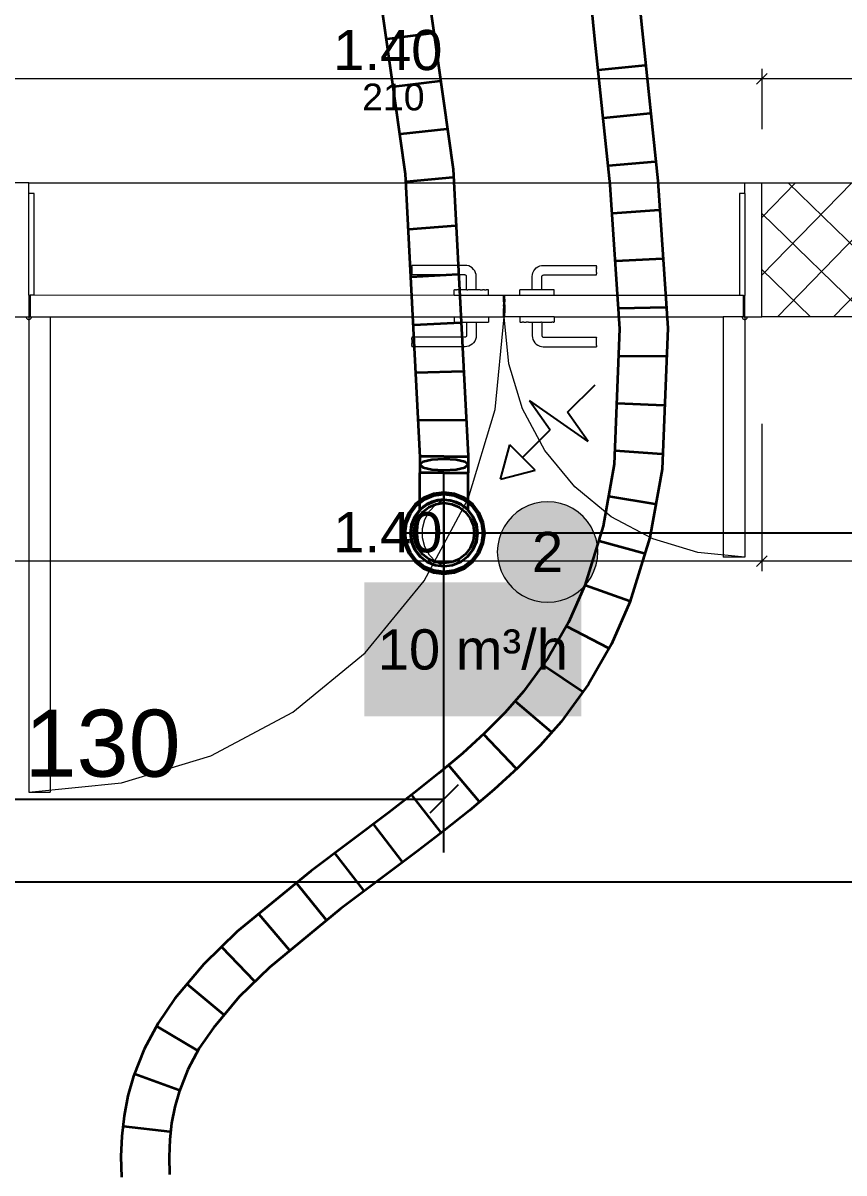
# Model space of a CAD drawing. Extents: x 0 to 1189, y 0 to 841.
# Drawn here: x 763.06 to 793.7, y 497.16 to 540.09 of the extents above; entities that cross this region are included whole.
import ezdxf
from ezdxf.lldxf.tags import DXFTag

# ---------------------------------------------------------------- set-up
doc = ezdxf.new("R2010")
doc.units = 0
doc.linetypes.add('_Hiddenline_', pattern=[3, 2, -1])
doc.layers.get('0').update_dxf_attribs({"lineweight": 35})
for name, color, linetype, lineweight in [('211.5 Stahlbeton Kontur', 7, 'Continuous', 25), ('211.5 Stahlbeton Schraffur', 7, 'Continuous', 25), ('273.0 Innentüren', 7, 'Continuous', 25), ('Bemassung', 7, 'Continuous', 25), ('Hilfskörper', 7, 'Continuous', 25)]:
    doc.layers.add(name, color=color, linetype=linetype, lineweight=lineweight)
for name, color, linetype, lineweight, true_color in [('L_Abluft', 7, 'Continuous', 35, 0xffcc00), ('L_Abluft_eingelegt', 7, 'fein_strichliert', 35, 0xffcc00), ('L_Auslass', 7, 'Continuous', 35, 0xababab), ('L_Mass', 5, 'Continuous', 25, 0x0000ff), ('L_Zuluft_eingelegt', 1, 'fein_strichliert', 35, 0xff0000)]:
    doc.layers.add(name, color=color, linetype=linetype, lineweight=lineweight, true_color=true_color)
doc.styles.get("Standard").update_dxf_attribs({"font": 'arial.ttf'})
tags = doc.linetypes.add('DASHED2', pattern=[9.525, 6.35, -3.175]).pattern_tags.tags
tags[6:7] = [DXFTag(74, 4), DXFTag(75, 0), DXFTag(340, '0'), DXFTag(46, 1.0), DXFTag(50, 0.0), DXFTag(44, 0.0), DXFTag(45, 0.0)]
tags[4:5] = [DXFTag(74, 4), DXFTag(75, 0), DXFTag(340, '0'), DXFTag(46, 1.0), DXFTag(50, 0.0), DXFTag(44, 0.0), DXFTag(45, 0.0)]
tags = doc.linetypes.add('fein_strichliert', pattern=[4, 1, -2, 1]).pattern_tags.tags
tags[8:9] = [DXFTag(74, 4), DXFTag(75, 0), DXFTag(340, '0'), DXFTag(46, 0.0), DXFTag(50, 0.0), DXFTag(44, 0.0), DXFTag(45, 0.0)]
tags[6:7] = [DXFTag(74, 4), DXFTag(75, 0), DXFTag(340, '0'), DXFTag(46, 0.0), DXFTag(50, 0.0), DXFTag(44, 0.0), DXFTag(45, 0.0)]
tags[4:5] = [DXFTag(74, 4), DXFTag(75, 0), DXFTag(340, '0'), DXFTag(46, 0.0), DXFTag(50, 0.0), DXFTag(44, 0.0), DXFTag(45, 0.0)]
tags = doc.linetypes.add('STRICHPUNKT2', pattern=[12.7, 6.35, -3.175, 0, -3.175]).pattern_tags.tags
tags[10:11] = [DXFTag(74, 4), DXFTag(75, 0), DXFTag(340, '0'), DXFTag(46, 0.0), DXFTag(50, 0.0), DXFTag(44, 0.0), DXFTag(45, 0.0)]
tags[8:9] = [DXFTag(74, 4), DXFTag(75, 0), DXFTag(340, '0'), DXFTag(46, 0.0), DXFTag(50, 0.0), DXFTag(44, 0.0), DXFTag(45, 0.0)]
tags[6:7] = [DXFTag(74, 4), DXFTag(75, 0), DXFTag(340, '0'), DXFTag(46, 0.0), DXFTag(50, 0.0), DXFTag(44, 0.0), DXFTag(45, 0.0)]
tags[4:5] = [DXFTag(74, 4), DXFTag(75, 0), DXFTag(340, '0'), DXFTag(46, 0.0), DXFTag(50, 0.0), DXFTag(44, 0.0), DXFTag(45, 0.0)]

# ---------------------------------------------------------------- blocks, each defined once
blk = doc.blocks.new('Referenz-A0SO6TOG06', base_point=(4.401, 96.704))
at = {"layer": '211.5 Stahlbeton Kontur', "color": 0, "lineweight": 18}
for p, q in [((790.638, 529.122), (790.639, 534.122)), ((790.639, 534.122), (800.639, 534.122)), ((805.639, 529.122), (790.638, 529.122))]:
    blk.add_line(p, q, dxfattribs=at)
at = {"layer": '211.5 Stahlbeton Schraffur', "color": 0, "lineweight": 13}
for p, q in [((790.638, 530.677), (793.99, 534.122)), ((790.639, 532.829), (791.897, 534.122)), ((791.218, 529.122), (796.082, 534.122)), ((796.756, 529.122), (791.617, 534.122)), ((793.311, 529.122), (798.175, 534.122)), ((794.605, 529.122), (790.639, 532.981)), ((792.454, 529.122), (790.638, 530.889))]:
    blk.add_line(p, q, dxfattribs=at)
at = {"layer": '273.0 Innentüren', "color": 0, "lineweight": 13}
for p, q in [((763.278, 534.122), (762.639, 534.122)), ((763.278, 533.722), (763.278, 534.122)), ((789.998, 534.121), (790.639, 534.121)), ((789.998, 533.721), (789.998, 534.121)), ((763.478, 533.722), (763.278, 533.722)), ((763.278, 529.922), (763.278, 533.722)), ((763.478, 529.922), (763.478, 533.722)), ((789.798, 533.721), (789.798, 529.921)), ((789.998, 533.721), (789.798, 533.721)), ((789.998, 533.721), (789.998, 529.921)), ((779.566, 531.041), (777.578, 531.041)), ((777.578, 530.999), (777.578, 531.041)), ((779.631, 531.036), (779.566, 531.041)), ((779.702, 531.017), (779.631, 531.036)), ((782.344, 531.017), (782.415, 531.035)), ((782.415, 531.035), (782.48, 531.041)), ((782.48, 531.041), (784.468, 531.041)), ((784.468, 530.999), (784.468, 531.041)), ((777.578, 530.999), (777.578, 530.977)), ((777.578, 530.977), (777.578, 530.951)), ((777.578, 530.951), (777.578, 530.923)), ((777.578, 530.923), (777.578, 530.893)), ((777.578, 530.893), (777.578, 530.861)), ((777.578, 530.861), (777.578, 530.83)), ((777.578, 530.83), (777.578, 530.8)), ((777.578, 530.8), (777.578, 530.771)), ((777.578, 530.771), (777.578, 530.723)), ((777.578, 530.723), (777.578, 530.705)), ((777.578, 530.705), (777.578, 530.692)), ((777.578, 530.681), (777.578, 530.692)), ((779.55, 530.681), (777.578, 530.681)), ((779.568, 530.68), (779.55, 530.681)), ((779.578, 530.677), (779.568, 530.68)), ((779.588, 530.673), (779.578, 530.677)), ((779.596, 530.667), (779.588, 530.673)), ((779.603, 530.659), (779.596, 530.667)), ((779.609, 530.651), (779.603, 530.659)), ((779.614, 530.642), (779.609, 530.651)), ((779.616, 530.632), (779.614, 530.642)), ((779.618, 530.613), (779.616, 530.632)), ((779.618, 530.121), (779.618, 530.613)), ((779.768, 530.986), (779.702, 531.017)), ((779.828, 530.944), (779.768, 530.986)), ((779.88, 530.892), (779.828, 530.944)), ((779.922, 530.832), (779.88, 530.892)), ((779.953, 530.765), (779.922, 530.832)), ((779.972, 530.694), (779.953, 530.765)), ((779.978, 530.629), (779.972, 530.694)), ((779.978, 530.121), (779.978, 530.629)), ((782.068, 530.629), (782.074, 530.694)), ((782.068, 530.121), (782.068, 530.629)), ((782.074, 530.694), (782.093, 530.765)), ((782.093, 530.765), (782.124, 530.832)), ((782.124, 530.832), (782.166, 530.892)), ((782.166, 530.892), (782.218, 530.943)), ((782.218, 530.943), (782.278, 530.986)), ((782.278, 530.986), (782.344, 531.017)), ((782.428, 530.613), (782.43, 530.631)), ((782.428, 530.121), (782.428, 530.613)), ((782.43, 530.631), (782.432, 530.641)), ((782.432, 530.641), (782.437, 530.651)), ((782.437, 530.651), (782.443, 530.659)), ((782.443, 530.659), (782.45, 530.667)), ((782.45, 530.667), (782.458, 530.673)), ((782.458, 530.673), (782.468, 530.677)), ((782.468, 530.677), (782.478, 530.68)), ((782.478, 530.68), (782.496, 530.681)), ((782.496, 530.681), (784.468, 530.681)), ((784.468, 530.999), (784.468, 530.977)), ((784.468, 530.951), (784.468, 530.977)), ((784.468, 530.951), (784.468, 530.923)), ((784.468, 530.892), (784.468, 530.923)), ((784.468, 530.861), (784.468, 530.892)), ((784.468, 530.83), (784.468, 530.861)), ((784.468, 530.8), (784.468, 530.83)), ((784.468, 530.771), (784.468, 530.8)), ((784.468, 530.771), (784.468, 530.723)), ((784.468, 530.705), (784.468, 530.723)), ((784.468, 530.692), (784.468, 530.705)), ((784.468, 530.681), (784.468, 530.692)), ((763.278, 529.922), (763.328, 529.922)), ((763.278, 529.922), (763.278, 529.222)), ((763.478, 529.922), (763.328, 529.922)), ((763.328, 529.922), (763.328, 529.322)), ((779.158, 529.921), (763.478, 529.922)), ((779.158, 529.921), (779.158, 530.121)), ((779.158, 530.121), (779.168, 530.121)), ((779.168, 529.921), (779.158, 529.921)), ((779.197, 530.121), (779.168, 530.121)), ((779.197, 529.921), (779.168, 529.921)), ((779.197, 530.121), (779.244, 530.121)), ((779.244, 529.921), (779.197, 529.921)), ((779.308, 530.121), (779.244, 530.121)), ((779.308, 529.921), (779.244, 529.921)), ((779.387, 530.121), (779.308, 530.121)), ((779.387, 529.921), (779.308, 529.921)), ((779.478, 530.121), (779.387, 530.121)), ((779.478, 529.921), (779.387, 529.921)), ((779.579, 530.121), (779.478, 530.121)), ((779.579, 529.921), (779.478, 529.921)), ((779.618, 530.121), (779.579, 530.121)), ((779.687, 529.921), (779.579, 529.921)), ((779.621, 530.121), (779.618, 530.121)), ((779.629, 530.121), (779.621, 530.121)), ((779.629, 530.121), (779.66, 530.121)), ((779.682, 530.121), (779.66, 530.121)), ((779.687, 530.121), (779.682, 530.121)), ((779.708, 530.121), (779.687, 530.121)), ((779.798, 529.921), (779.687, 529.921)), ((779.736, 530.121), (779.708, 530.121)), ((779.767, 530.121), (779.736, 530.121)), ((779.798, 530.121), (779.767, 530.121)), ((779.829, 530.121), (779.798, 530.121)), ((779.909, 529.921), (779.798, 529.921)), ((779.86, 530.121), (779.829, 530.121)), ((779.888, 530.121), (779.86, 530.121)), ((779.909, 530.121), (779.888, 530.121)), ((779.914, 530.121), (779.909, 530.121)), ((780.017, 529.921), (779.909, 529.921)), ((779.936, 530.121), (779.914, 530.121)), ((779.954, 530.121), (779.936, 530.121)), ((779.978, 530.121), (779.954, 530.121)), ((780.017, 530.121), (779.978, 530.121)), ((780.118, 530.121), (780.017, 530.121)), ((780.118, 529.921), (780.017, 529.921)), ((780.118, 530.121), (780.209, 530.121)), ((780.209, 529.921), (780.118, 529.921)), ((780.288, 530.121), (780.209, 530.121)), ((780.288, 529.921), (780.209, 529.921)), ((780.288, 530.121), (780.352, 530.121)), ((780.352, 529.921), (780.288, 529.921)), ((780.399, 530.121), (780.352, 530.121)), ((780.399, 529.921), (780.352, 529.921)), ((780.428, 530.121), (780.399, 530.121)), ((780.428, 529.921), (780.399, 529.921)), ((780.428, 530.121), (780.438, 530.121)), ((780.438, 529.921), (780.428, 529.921)), ((780.438, 529.921), (780.438, 530.121)), ((780.998, 529.921), (780.438, 529.921)), ((780.998, 529.775), (780.998, 529.921)), ((781.048, 529.921), (780.998, 529.921)), ((780.998, 529.775), (781.028, 529.775)), ((780.998, 529.688), (780.998, 529.775)), ((781.028, 529.775), (781.038, 529.775)), ((781.028, 529.775), (781.028, 529.688)), ((781.048, 529.775), (781.038, 529.775)), ((781.038, 529.775), (781.038, 529.688)), ((781.608, 529.921), (781.048, 529.921)), ((781.048, 529.775), (781.048, 529.921)), ((781.048, 529.775), (781.048, 529.688)), ((781.618, 530.121), (781.608, 530.121)), ((781.608, 529.921), (781.608, 530.121)), ((781.618, 529.921), (781.608, 529.921)), ((781.647, 530.121), (781.618, 530.121)), ((781.647, 529.921), (781.618, 529.921)), ((781.694, 530.121), (781.647, 530.121)), ((781.694, 529.921), (781.647, 529.921)), ((781.758, 530.121), (781.694, 530.121)), ((781.758, 529.921), (781.694, 529.921)), ((781.837, 530.121), (781.758, 530.121)), ((781.837, 529.921), (781.758, 529.921)), ((781.928, 530.121), (781.837, 530.121)), ((781.928, 529.921), (781.837, 529.921)), ((782.029, 530.121), (781.928, 530.121)), ((782.029, 529.921), (781.928, 529.921)), ((782.068, 530.121), (782.029, 530.121)), ((782.137, 529.921), (782.029, 529.921)), ((782.092, 530.121), (782.068, 530.121)), ((782.11, 530.121), (782.092, 530.121)), ((782.132, 530.121), (782.11, 530.121)), ((782.137, 530.121), (782.132, 530.121)), ((782.158, 530.121), (782.137, 530.121)), ((782.248, 529.921), (782.137, 529.921)), ((782.186, 530.121), (782.158, 530.121)), ((782.217, 530.121), (782.186, 530.121)), ((782.248, 530.121), (782.217, 530.121)), ((782.279, 530.121), (782.248, 530.121)), ((782.359, 529.921), (782.248, 529.921)), ((782.31, 530.121), (782.279, 530.121)), ((782.338, 530.121), (782.31, 530.121)), ((782.359, 530.121), (782.338, 530.121)), ((782.364, 530.121), (782.359, 530.121)), ((782.467, 529.921), (782.359, 529.921)), ((782.386, 530.121), (782.364, 530.121)), ((782.417, 530.121), (782.386, 530.121)), ((782.425, 530.121), (782.417, 530.121)), ((782.428, 530.121), (782.425, 530.121)), ((782.467, 530.121), (782.428, 530.121)), ((782.568, 530.121), (782.467, 530.121)), ((782.568, 529.921), (782.467, 529.921)), ((782.659, 530.121), (782.568, 530.121)), ((782.659, 529.921), (782.568, 529.921)), ((782.738, 530.121), (782.659, 530.121)), ((782.738, 529.921), (782.659, 529.921)), ((782.802, 530.121), (782.738, 530.121)), ((782.802, 529.921), (782.738, 529.921)), ((782.849, 530.121), (782.802, 530.121)), ((782.849, 529.921), (782.802, 529.921)), ((782.878, 530.121), (782.849, 530.121)), ((782.878, 529.921), (782.849, 529.921)), ((782.888, 530.121), (782.878, 530.121)), ((782.888, 529.921), (782.878, 529.921)), ((782.888, 529.921), (782.888, 530.121)), ((789.798, 529.921), (782.888, 529.921)), ((789.948, 529.921), (789.798, 529.921)), ((789.948, 529.921), (789.998, 529.921)), ((789.948, 529.208), (789.948, 529.921)), ((789.998, 529.221), (789.998, 529.921)), ((763.328, 529.322), (763.328, 529.208)), ((780.998, 529.68), (780.998, 529.688)), ((780.998, 529.688), (781.028, 529.688)), ((780.998, 529.68), (781.028, 529.68)), ((780.998, 529.68), (780.998, 529.571)), ((780.998, 529.521), (780.998, 529.571)), ((780.998, 529.521), (780.998, 529.426)), ((781.028, 529.426), (780.998, 529.426)), ((780.998, 529.418), (780.998, 529.426)), ((780.998, 529.418), (781.028, 529.418)), ((780.998, 529.267), (780.998, 529.418)), ((781.028, 529.688), (781.038, 529.688)), ((781.028, 529.68), (781.028, 529.688)), ((781.028, 529.68), (781.038, 529.68)), ((781.028, 529.571), (781.028, 529.68)), ((781.028, 529.571), (781.028, 529.521)), ((781.028, 529.521), (781.028, 529.426)), ((781.038, 529.426), (781.028, 529.426)), ((781.028, 529.418), (781.028, 529.426)), ((781.028, 529.418), (781.038, 529.418)), ((781.028, 529.418), (781.028, 529.267)), ((781.038, 529.68), (781.038, 529.688)), ((781.048, 529.688), (781.038, 529.688)), ((781.038, 529.68), (781.048, 529.68)), ((781.038, 529.571), (781.038, 529.68)), ((781.038, 529.571), (781.038, 529.521)), ((781.038, 529.521), (781.038, 529.426)), ((781.048, 529.426), (781.038, 529.426)), ((781.038, 529.418), (781.038, 529.426)), ((781.038, 529.418), (781.038, 529.267)), ((781.048, 529.418), (781.038, 529.418)), ((781.048, 529.688), (781.048, 529.68)), ((781.048, 529.573), (781.048, 529.68)), ((781.048, 529.573), (781.048, 529.571)), ((781.048, 529.521), (781.048, 529.571)), ((781.048, 529.521), (781.048, 529.472)), ((781.048, 529.472), (781.048, 529.47)), ((781.048, 529.47), (781.048, 529.426)), ((781.048, 529.418), (781.048, 529.426)), ((781.048, 529.418), (781.048, 529.267)), ((762.638, 529.122), (763.178, 529.122)), ((763.178, 529.122), (763.181, 529.096)), ((763.178, 529.122), (763.278, 529.122)), ((763.181, 529.096), (763.191, 529.072)), ((763.191, 529.072), (763.207, 529.051)), ((763.207, 529.051), (763.228, 529.035)), ((763.228, 529.035), (763.252, 529.025)), ((763.252, 529.025), (763.278, 529.022)), ((763.278, 529.022), (763.277, 511.377)), ((763.278, 529.222), (763.278, 529.122)), ((763.304, 529.218), (763.278, 529.222)), ((763.278, 529.122), (763.278, 529.022)), ((763.278, 529.122), (763.328, 529.122)), ((763.278, 529.022), (763.304, 529.025)), ((763.328, 529.208), (763.304, 529.218)), ((763.304, 529.025), (763.328, 529.035)), ((763.328, 529.208), (763.328, 529.122)), ((763.328, 529.122), (763.378, 529.122)), ((763.328, 529.035), (763.349, 529.051)), ((763.349, 529.051), (763.365, 529.072)), ((763.365, 529.072), (763.375, 529.096)), ((763.375, 529.096), (763.378, 529.122)), ((763.378, 529.122), (764.078, 529.122)), ((764.078, 529.122), (764.077, 511.377)), ((764.078, 529.122), (779.158, 529.121)), ((779.158, 529.121), (779.168, 529.121)), ((779.158, 529.121), (779.158, 528.921)), ((779.158, 528.921), (779.168, 528.921)), ((779.168, 529.121), (779.197, 529.121)), ((779.168, 528.921), (779.197, 528.921)), ((779.197, 529.121), (779.244, 529.121)), ((779.197, 528.921), (779.244, 528.921)), ((779.244, 529.121), (779.308, 529.121)), ((779.244, 528.921), (779.308, 528.921)), ((779.308, 529.121), (779.387, 529.121)), ((779.308, 528.921), (779.387, 528.921)), ((779.387, 529.121), (779.478, 529.121)), ((779.387, 528.921), (779.478, 528.921)), ((779.478, 529.121), (779.579, 529.121)), ((779.478, 528.921), (779.579, 528.921)), ((779.579, 529.121), (779.687, 529.121)), ((779.579, 528.921), (779.618, 528.921)), ((779.618, 528.921), (779.618, 528.429)), ((779.618, 528.921), (779.621, 528.921)), ((779.621, 528.921), (779.629, 528.921)), ((779.629, 528.921), (779.66, 528.921)), ((779.66, 528.921), (779.682, 528.921)), ((779.682, 528.921), (779.687, 528.921)), ((779.687, 529.121), (779.798, 529.121)), ((779.687, 528.921), (779.708, 528.921)), ((779.708, 528.921), (779.736, 528.921)), ((779.736, 528.921), (779.767, 528.921)), ((779.767, 528.921), (779.798, 528.921)), ((779.798, 529.121), (779.909, 529.121)), ((779.798, 528.921), (779.829, 528.921)), ((779.829, 528.921), (779.86, 528.921)), ((779.86, 528.921), (779.888, 528.921)), ((779.888, 528.921), (779.909, 528.921)), ((779.909, 529.121), (780.017, 529.121)), ((779.909, 528.921), (779.914, 528.921)), ((779.914, 528.921), (779.936, 528.921)), ((779.936, 528.921), (779.954, 528.921)), ((779.954, 528.921), (779.978, 528.921)), ((779.978, 528.921), (779.978, 528.413)), ((779.978, 528.921), (780.017, 528.921)), ((780.017, 529.121), (780.118, 529.121)), ((780.017, 528.921), (780.118, 528.921)), ((780.118, 529.121), (780.209, 529.121)), ((780.118, 528.921), (780.209, 528.921)), ((780.209, 529.121), (780.288, 529.121)), ((780.209, 528.921), (780.288, 528.921)), ((780.288, 529.121), (780.352, 529.121)), ((780.288, 528.921), (780.352, 528.921)), ((780.352, 529.121), (780.399, 529.121)), ((780.352, 528.921), (780.399, 528.921)), ((780.399, 529.121), (780.428, 529.121)), ((780.399, 528.921), (780.428, 528.921)), ((780.428, 529.121), (780.438, 529.121)), ((780.428, 528.921), (780.438, 528.921)), ((780.438, 529.121), (780.998, 529.121)), ((780.438, 529.121), (780.438, 528.921)), ((780.682, 525.659), (781.023, 529.121)), ((780.998, 529.267), (781.028, 529.267)), ((780.998, 529.121), (780.998, 529.267)), ((780.998, 529.121), (781.048, 529.121)), ((781.195, 527.37), (781.023, 529.121)), ((781.028, 529.267), (781.038, 529.267)), ((781.048, 529.267), (781.038, 529.267)), ((781.048, 529.121), (781.048, 529.267)), ((781.608, 529.121), (781.048, 529.121)), ((781.608, 529.121), (781.618, 529.121)), ((781.608, 529.121), (781.608, 528.921)), ((781.618, 528.921), (781.608, 528.921)), ((781.647, 529.121), (781.618, 529.121)), ((781.618, 528.921), (781.647, 528.921)), ((781.694, 529.121), (781.647, 529.121)), ((781.647, 528.921), (781.694, 528.921)), ((781.758, 529.121), (781.694, 529.121)), ((781.758, 528.921), (781.694, 528.921)), ((781.837, 529.121), (781.758, 529.121)), ((781.758, 528.921), (781.837, 528.921)), ((781.928, 529.121), (781.837, 529.121)), ((781.928, 528.921), (781.837, 528.921)), ((782.029, 529.121), (781.928, 529.121)), ((781.928, 528.921), (782.029, 528.921)), ((782.137, 529.121), (782.029, 529.121)), ((782.029, 528.921), (782.068, 528.921)), ((782.068, 528.921), (782.068, 528.413)), ((782.068, 528.921), (782.092, 528.921)), ((782.092, 528.921), (782.11, 528.921)), ((782.11, 528.921), (782.132, 528.921)), ((782.132, 528.921), (782.137, 528.921)), ((782.248, 529.121), (782.137, 529.121)), ((782.137, 528.921), (782.158, 528.921)), ((782.158, 528.921), (782.186, 528.921)), ((782.186, 528.921), (782.217, 528.921)), ((782.217, 528.921), (782.248, 528.921)), ((782.359, 529.121), (782.248, 529.121)), ((782.248, 528.921), (782.279, 528.921)), ((782.279, 528.921), (782.31, 528.921)), ((782.31, 528.921), (782.338, 528.921)), ((782.338, 528.921), (782.359, 528.921)), ((782.467, 529.121), (782.359, 529.121)), ((782.359, 528.921), (782.364, 528.921)), ((782.364, 528.921), (782.386, 528.921)), ((782.417, 528.921), (782.386, 528.921)), ((782.417, 528.921), (782.425, 528.921)), ((782.425, 528.921), (782.428, 528.921)), ((782.428, 528.921), (782.467, 528.921)), ((782.428, 528.921), (782.428, 528.429)), ((782.568, 529.121), (782.467, 529.121)), ((782.467, 528.921), (782.568, 528.921)), ((782.659, 529.121), (782.568, 529.121)), ((782.568, 528.921), (782.659, 528.921)), ((782.738, 529.121), (782.659, 529.121)), ((782.659, 528.921), (782.738, 528.921)), ((782.802, 529.121), (782.738, 529.121)), ((782.738, 528.921), (782.802, 528.921)), ((782.849, 529.121), (782.802, 529.121)), ((782.849, 528.921), (782.802, 528.921)), ((782.878, 529.121), (782.849, 529.121)), ((782.849, 528.921), (782.878, 528.921)), ((782.888, 529.121), (782.878, 529.121)), ((782.888, 528.921), (782.878, 528.921)), ((782.888, 529.121), (789.198, 529.121)), ((782.888, 529.121), (782.888, 528.921)), ((789.198, 529.121), (789.198, 520.146)), ((789.898, 529.121), (789.198, 529.121)), ((789.898, 529.121), (789.901, 529.095)), ((789.948, 529.121), (789.898, 529.121)), ((789.901, 529.095), (789.911, 529.071)), ((789.911, 529.071), (789.927, 529.05)), ((789.927, 529.05), (789.948, 529.034)), ((789.972, 529.218), (789.948, 529.208)), ((789.948, 529.121), (789.948, 529.208)), ((789.948, 529.121), (789.998, 529.121)), ((789.948, 529.034), (789.972, 529.024)), ((789.998, 529.221), (789.972, 529.218)), ((789.972, 529.024), (789.998, 529.021)), ((789.998, 529.121), (789.998, 529.221)), ((789.998, 529.121), (790.098, 529.121)), ((789.998, 529.121), (789.998, 529.021)), ((789.998, 529.021), (790.024, 529.024)), ((789.998, 529.021), (789.998, 520.146)), ((790.024, 529.024), (790.048, 529.034)), ((790.048, 529.034), (790.069, 529.05)), ((790.069, 529.05), (790.085, 529.071)), ((790.085, 529.071), (790.095, 529.095)), ((790.095, 529.095), (790.098, 529.121)), ((790.098, 529.121), (790.638, 529.121)), ((779.55, 528.361), (777.578, 528.361)), ((777.578, 528.361), (777.578, 528.35)), ((777.578, 528.35), (777.578, 528.337)), ((777.578, 528.337), (777.578, 528.319)), ((777.578, 528.271), (777.578, 528.319)), ((777.578, 528.271), (777.578, 528.243)), ((777.578, 528.243), (777.578, 528.213)), ((777.578, 528.213), (777.578, 528.181)), ((777.578, 528.181), (777.578, 528.15)), ((777.578, 528.15), (777.578, 528.12)), ((777.578, 528.091), (777.578, 528.12)), ((777.578, 528.091), (777.578, 528.066)), ((777.578, 528.043), (777.578, 528.066)), ((777.578, 528.043), (777.578, 528.001)), ((779.568, 528.363), (779.55, 528.361)), ((779.578, 528.366), (779.568, 528.363)), ((779.588, 528.37), (779.578, 528.366)), ((779.596, 528.376), (779.588, 528.37)), ((779.603, 528.383), (779.596, 528.376)), ((779.609, 528.392), (779.603, 528.383)), ((779.614, 528.401), (779.609, 528.392)), ((779.616, 528.411), (779.614, 528.401)), ((779.618, 528.429), (779.616, 528.411)), ((779.702, 528.026), (779.631, 528.007)), ((779.768, 528.057), (779.702, 528.026)), ((779.828, 528.099), (779.768, 528.057)), ((779.88, 528.151), (779.828, 528.099)), ((779.922, 528.211), (779.88, 528.151)), ((779.953, 528.277), (779.922, 528.211)), ((779.972, 528.348), (779.953, 528.277)), ((779.978, 528.413), (779.972, 528.348)), ((782.068, 528.413), (782.074, 528.348)), ((782.074, 528.348), (782.093, 528.277)), ((782.093, 528.277), (782.124, 528.211)), ((782.124, 528.211), (782.166, 528.151)), ((782.166, 528.151), (782.218, 528.099)), ((782.218, 528.099), (782.278, 528.057)), ((782.278, 528.057), (782.344, 528.026)), ((782.344, 528.026), (782.415, 528.007)), ((782.428, 528.429), (782.43, 528.411)), ((782.43, 528.411), (782.432, 528.401)), ((782.432, 528.401), (782.437, 528.392)), ((782.437, 528.392), (782.443, 528.383)), ((782.443, 528.383), (782.45, 528.376)), ((782.45, 528.376), (782.458, 528.37)), ((782.458, 528.37), (782.468, 528.365)), ((782.468, 528.365), (782.478, 528.363)), ((782.478, 528.363), (782.496, 528.361)), ((782.496, 528.361), (784.468, 528.361)), ((784.468, 528.361), (784.468, 528.35)), ((784.468, 528.337), (784.468, 528.35)), ((784.468, 528.319), (784.468, 528.337)), ((784.468, 528.271), (784.468, 528.319)), ((784.468, 528.243), (784.468, 528.271)), ((784.468, 528.212), (784.468, 528.243)), ((784.468, 528.181), (784.468, 528.212)), ((784.468, 528.15), (784.468, 528.181)), ((784.468, 528.12), (784.468, 528.15)), ((784.468, 528.091), (784.468, 528.12)), ((784.468, 528.065), (784.468, 528.091)), ((784.468, 528.043), (784.468, 528.065)), ((784.468, 528.043), (784.468, 528.001)), ((779.566, 528.001), (777.578, 528.001)), ((779.631, 528.007), (779.566, 528.001)), ((782.415, 528.007), (782.48, 528.001)), ((782.48, 528.001), (784.468, 528.001)), ((781.706, 525.687), (781.195, 527.37)), ((779.672, 522.331), (780.682, 525.659)), ((782.535, 524.135), (781.706, 525.687)), ((783.652, 522.775), (782.535, 524.135)), ((785.012, 521.659), (783.652, 522.775)), ((778.032, 519.263), (779.672, 522.331)), ((786.563, 520.829), (785.012, 521.659)), ((788.247, 520.318), (786.563, 520.829)), ((789.998, 520.146), (788.247, 520.318)), ((789.998, 520.146), (789.198, 520.146)), ((775.825, 516.574), (778.032, 519.263)), ((773.136, 514.367), (775.825, 516.574)), ((770.068, 512.727), (773.136, 514.367)), ((766.739, 511.718), (770.068, 512.727)), ((763.277, 511.377), (766.739, 511.718)), ((763.277, 511.377), (764.077, 511.377))]:
    blk.add_line(p, q, dxfattribs=at)
at = {"layer": 'Bemassung', "color": 0, "lineweight": 13}
for p, q in [((790.639, 538.376), (790.639, 536.122)), ((790.639, 538.376), (790.639, 536.122)), ((790.639, 538.001), (762.638, 538.001)), ((790.639, 538.001), (790.339, 538.001)), ((790.439, 537.801), (790.839, 538.201)), ((790.839, 538.201), (790.439, 537.801)), ((790.939, 538.001), (790.639, 538.001)), ((800.639, 538.001), (790.639, 538.001)), ((790.638, 525.122), (790.638, 519.626)), ((790.638, 525.122), (790.638, 519.626)), ((790.638, 520.001), (762.638, 520.001)), ((790.638, 520.001), (790.338, 520.001)), ((790.438, 519.801), (790.838, 520.201)), ((790.838, 520.201), (790.438, 519.801)), ((790.938, 520.001), (790.638, 520.001)), ((805.639, 520.001), (790.638, 520.001))]:
    blk.add_line(p, q, dxfattribs=at)
at = {"layer": 'Hilfskörper', "color": 0, "linetype": 'DASHED2', "lineweight": 13, "ltscale": 0.13}
blk.add_line((763.279, 534.123), (789.999, 534.122), dxfattribs=at)
at = {"layer": 'Bemassung', "color": 0, "linetype": 'Continuous', "lineweight": 13, "ltscale": 0.13, "char_height": 1.5, "attachment_point": 1}
for insert in [(774.636, 539.829), (774.636, 521.829)]:
    blk.add_mtext('{\\fArial;1.40}', dxfattribs=dict(at, insert=insert))
at = {"layer": 'Bemassung', "color": 0, "lineweight": 13, "insert": (775.716, 537.826), "char_height": 1.00012, "attachment_point": 1}
blk.add_mtext('{\\fArial;210}', dxfattribs=at)
blk = doc.blocks.new('Lüftungsrohr ComfoTube 90_ Rolle à 50 m-A0SO6TPU06', base_point=(733.488, 523.296))
at = {"color": 0, "linetype": 'ByBlock', "lineweight": -2, "ltscale": 0.35}
for p, q in [((777.626, 545.204), (779.117, 534.635)), ((775.853, 544.896), (777.325, 534.463)), ((778.375, 539.709), (776.644, 539.478)), ((778.628, 537.915), (776.894, 537.707)), ((778.88, 536.122), (777.144, 535.936)), ((777.325, 534.463), (777.873, 523.885)), ((779.117, 534.635), (779.671, 523.931)), ((779.106, 534.325), (777.368, 534.163)), ((779.2, 532.513), (777.46, 532.379)), ((779.294, 530.702), (777.552, 530.596)), ((779.388, 528.89), (777.644, 528.812)), ((779.482, 527.078), (777.737, 527.029)), ((779.575, 525.266), (777.829, 525.245)), ((777.993, 523.908), (777.872, 523.908)), ((777.873, 523.885), (777.873, 523.754)), ((777.873, 523.754), (777.873, 523.602)), ((778.322, 523.908), (777.993, 523.908)), ((778.322, 523.779), (777.993, 523.704)), ((778.772, 523.908), (778.322, 523.908)), ((778.772, 523.806), (778.322, 523.779)), ((778.772, 523.908), (779.222, 523.908)), ((779.222, 523.779), (778.772, 523.806)), ((779.222, 523.908), (779.552, 523.908)), ((779.552, 523.704), (779.222, 523.779)), ((779.552, 523.908), (779.672, 523.908)), ((779.671, 523.931), (779.671, 523.754)), ((779.671, 523.754), (779.671, 523.602)), ((777.993, 523.704), (777.872, 523.602)), ((777.872, 523.602), (777.993, 523.5)), ((777.993, 523.296), (777.872, 523.296)), ((777.873, 523.602), (777.873, 523.45)), ((777.873, 523.45), (777.873, 523.296)), ((777.993, 523.5), (778.322, 523.425)), ((778.322, 523.296), (777.993, 523.296)), ((778.322, 523.425), (778.772, 523.398)), ((778.772, 523.296), (778.322, 523.296)), ((778.772, 523.398), (779.222, 523.425)), ((778.772, 523.296), (779.222, 523.296)), ((779.222, 523.425), (779.552, 523.5)), ((779.222, 523.296), (779.552, 523.296)), ((779.672, 523.602), (779.552, 523.704)), ((779.552, 523.5), (779.672, 523.602)), ((779.552, 523.296), (779.672, 523.296)), ((779.671, 523.602), (779.671, 523.45)), ((779.671, 523.45), (779.671, 523.296))]:
    blk.add_line(p, q, dxfattribs=at)
blk = doc.blocks.new('Zuluft-Tellerventil Zehnder via STH 1-125-A0SO6TQG06', base_point=(777.252, 519.526))
at = {"color": 0, "lineweight": -2}
for p, q in [((778.379, 522.514), (778.012, 522.362)), ((778.772, 522.566), (778.379, 522.514)), ((779.166, 522.514), (778.772, 522.566)), ((779.532, 522.362), (779.166, 522.514)), ((777.697, 522.12), (777.456, 521.806)), ((778.012, 522.362), (777.697, 522.12)), ((777.888, 521.929), (778.147, 522.128)), ((778.152, 522.119), (777.895, 521.922)), ((777.977, 521.841), (778.21, 522.02)), ((778.147, 522.128), (778.449, 522.253)), ((778.451, 522.243), (778.152, 522.119)), ((778.21, 522.02), (778.481, 522.132)), ((778.449, 522.253), (778.772, 522.296)), ((778.772, 522.286), (778.451, 522.243)), ((778.481, 522.132), (778.772, 522.171)), ((778.772, 522.296), (779.096, 522.253)), ((779.093, 522.243), (778.772, 522.286)), ((778.772, 522.171), (779.063, 522.132)), ((779.063, 522.132), (779.335, 522.02)), ((779.392, 522.119), (779.093, 522.243)), ((779.096, 522.253), (779.397, 522.128)), ((779.335, 522.02), (779.568, 521.841)), ((779.649, 521.922), (779.392, 522.119)), ((779.397, 522.128), (779.656, 521.929)), ((779.847, 522.12), (779.532, 522.362)), ((780.089, 521.806), (779.847, 522.12)), ((777.456, 521.806), (777.304, 521.439)), ((777.565, 521.369), (777.69, 521.671)), ((777.698, 521.666), (777.574, 521.367)), ((777.685, 521.337), (777.798, 521.608)), ((777.69, 521.671), (777.888, 521.929)), ((777.895, 521.922), (777.698, 521.666)), ((777.798, 521.608), (777.977, 521.841)), ((779.568, 521.841), (779.746, 521.608)), ((779.846, 521.666), (779.649, 521.922)), ((779.656, 521.929), (779.855, 521.671)), ((779.746, 521.608), (779.859, 521.337)), ((779.97, 521.367), (779.846, 521.666)), ((779.855, 521.671), (779.98, 521.369)), ((780.24, 521.439), (780.089, 521.806)), ((777.304, 521.439), (777.252, 521.046)), ((777.522, 521.046), (777.565, 521.369)), ((777.574, 521.367), (777.532, 521.046)), ((777.647, 521.046), (777.685, 521.337)), ((779.859, 521.337), (779.897, 521.046)), ((780.012, 521.046), (779.97, 521.367)), ((779.98, 521.369), (780.022, 521.046)), ((780.292, 521.046), (780.24, 521.439)), ((777.252, 521.046), (777.304, 520.652)), ((777.565, 520.722), (777.522, 521.046)), ((777.532, 521.046), (777.574, 520.725)), ((777.69, 520.421), (777.565, 520.722)), ((777.574, 520.725), (777.698, 520.426)), ((777.685, 520.754), (777.647, 521.046)), ((777.798, 520.483), (777.685, 520.754)), ((779.859, 520.754), (779.746, 520.483)), ((779.846, 520.426), (779.97, 520.725)), ((779.98, 520.722), (779.855, 520.421)), ((779.897, 521.046), (779.859, 520.754)), ((779.97, 520.725), (780.012, 521.046)), ((780.022, 521.046), (779.98, 520.722)), ((780.24, 520.652), (780.292, 521.046)), ((777.304, 520.652), (777.456, 520.286)), ((777.888, 520.162), (777.69, 520.421)), ((777.698, 520.426), (777.895, 520.169)), ((777.977, 520.25), (777.798, 520.483)), ((779.746, 520.483), (779.568, 520.25)), ((779.649, 520.169), (779.846, 520.426)), ((779.855, 520.421), (779.656, 520.162)), ((780.089, 520.286), (780.24, 520.652)), ((777.456, 520.286), (777.697, 519.971)), ((777.697, 519.971), (778.012, 519.729)), ((778.147, 519.963), (777.888, 520.162)), ((777.895, 520.169), (778.152, 519.972)), ((778.21, 520.071), (777.977, 520.25)), ((778.449, 519.838), (778.147, 519.963)), ((778.152, 519.972), (778.451, 519.848)), ((778.481, 519.959), (778.21, 520.071)), ((778.772, 519.921), (778.481, 519.959)), ((779.063, 519.959), (778.772, 519.921)), ((779.335, 520.071), (779.063, 519.959)), ((779.093, 519.848), (779.392, 519.972)), ((779.397, 519.963), (779.096, 519.838)), ((779.568, 520.25), (779.335, 520.071)), ((779.392, 519.972), (779.649, 520.169)), ((779.656, 520.162), (779.397, 519.963)), ((779.532, 519.729), (779.847, 519.971)), ((779.847, 519.971), (780.089, 520.286)), ((778.012, 519.729), (778.379, 519.577)), ((778.379, 519.577), (778.772, 519.526)), ((778.772, 519.796), (778.449, 519.838)), ((778.451, 519.848), (778.772, 519.806)), ((778.772, 519.806), (779.093, 519.848)), ((779.096, 519.838), (778.772, 519.796)), ((778.772, 519.526), (779.166, 519.577)), ((779.166, 519.577), (779.532, 519.729))]:
    blk.add_line(p, q, dxfattribs=at)
at = {"color": 0, "linetype": 'STRICHPUNKT2', "lineweight": 25, "ltscale": 0.25}
for p, q in [((778.772, 522.566), (778.772, 519.526)), ((780.292, 521.046), (777.252, 521.046)), ((778.772, 521.046), (778.772, 521.046))]:
    blk.add_line(p, q, dxfattribs=at)
blk = doc.blocks.new('Bauteilbeschriftung-A0SO6TQI06', base_point=(775.799, 514.203))
at = {"color": 7, "linetype": 'ByBlock', "lineweight": -2, "ltscale": 0.35, "true_color": 0xffffff}
for points in [[(775.799, 514.203), (783.9, 514.203), (775.799, 519.203)], [(783.9, 514.203), (775.799, 519.203), (783.9, 519.203)]]:
    blk.add_solid(points, dxfattribs=at)
at = {"color": 0, "linetype": 'ByBlock', "lineweight": -2, "ltscale": 0.35, "insert": (776.299, 517.453), "char_height": 1.5, "attachment_point": 1}
blk.add_mtext('{\\fArial;10 m³/h}', dxfattribs=at)
blk = doc.blocks.new('Positionsnummer-A0SO6TQK06', base_point=(780.763, 518.467))
at = {"color": 0, "linetype": 'ByBlock', "lineweight": 18, "ltscale": 0.18}
for p, q in [((781.921, 522.074), (781.701, 521.966)), ((782.153, 522.153), (781.921, 522.074)), ((782.394, 522.201), (782.153, 522.153)), ((782.638, 522.217), (782.394, 522.201)), ((782.883, 522.201), (782.638, 522.217)), ((783.124, 522.153), (782.883, 522.201)), ((783.356, 522.074), (783.124, 522.153)), ((783.576, 521.966), (783.356, 522.074)), ((781.312, 521.668), (781.151, 521.483)), ((781.497, 521.829), (781.312, 521.668)), ((781.701, 521.966), (781.497, 521.829)), ((783.78, 521.829), (783.576, 521.966)), ((783.964, 521.668), (783.78, 521.829)), ((784.126, 521.483), (783.964, 521.668)), ((781.014, 521.279), (780.906, 521.059)), ((781.151, 521.483), (781.014, 521.279)), ((784.262, 521.279), (784.126, 521.483)), ((784.371, 521.059), (784.262, 521.279)), ((780.827, 520.827), (780.779, 520.587)), ((780.906, 521.059), (780.827, 520.827)), ((784.449, 520.827), (784.371, 521.059)), ((784.497, 520.587), (784.449, 520.827)), ((780.779, 520.587), (780.763, 520.342)), ((780.763, 520.342), (780.779, 520.097)), ((784.513, 520.342), (784.497, 520.587)), ((784.497, 520.097), (784.513, 520.342)), ((780.779, 520.097), (780.827, 519.857)), ((784.449, 519.857), (784.497, 520.097)), ((780.827, 519.857), (780.906, 519.624)), ((780.906, 519.624), (781.014, 519.404)), ((784.262, 519.404), (784.371, 519.624)), ((784.371, 519.624), (784.449, 519.857)), ((781.014, 519.404), (781.151, 519.2)), ((781.151, 519.2), (781.312, 519.016)), ((781.312, 519.016), (781.497, 518.854)), ((783.78, 518.854), (783.964, 519.016)), ((783.964, 519.016), (784.126, 519.2)), ((784.126, 519.2), (784.262, 519.404)), ((781.497, 518.854), (781.701, 518.718)), ((781.701, 518.718), (781.921, 518.61)), ((781.921, 518.61), (782.153, 518.531)), ((783.124, 518.531), (783.356, 518.61)), ((783.356, 518.61), (783.576, 518.718)), ((783.576, 518.718), (783.78, 518.854)), ((782.153, 518.531), (782.394, 518.483)), ((782.394, 518.483), (782.638, 518.467)), ((782.638, 518.467), (782.883, 518.483)), ((782.883, 518.483), (783.124, 518.531))]:
    blk.add_line(p, q, dxfattribs=at)
at = {"color": 7, "linetype": 'ByBlock', "lineweight": -2, "ltscale": 0.35, "true_color": 0xffffff}
for points in [[(783.514, 521.997), (781.757, 521.997), (783.433, 522.04)], [(781.757, 521.997), (783.433, 522.04), (781.849, 522.04)], [(783.433, 522.04), (781.849, 522.04), (783.338, 522.079)], [(781.849, 522.04), (783.338, 522.079), (781.932, 522.079)], [(783.338, 522.079), (781.932, 522.079), (783.254, 522.113)], [(781.932, 522.079), (783.254, 522.113), (782.03, 522.113)], [(783.254, 522.113), (782.03, 522.113), (783.153, 522.142)], [(782.03, 522.113), (783.153, 522.142), (782.114, 522.142)], [(783.153, 522.142), (782.114, 522.142), (783.069, 522.167)], [(782.114, 522.142), (783.069, 522.167), (782.218, 522.167)], [(783.069, 522.167), (782.218, 522.167), (782.961, 522.186)], [(782.218, 522.167), (782.961, 522.186), (782.302, 522.186)], [(782.961, 522.186), (782.302, 522.186), (782.879, 522.201)], [(782.302, 522.186), (782.879, 522.201), (782.417, 522.201)], [(782.879, 522.201), (782.417, 522.201), (782.751, 522.211)], [(782.417, 522.201), (782.751, 522.211), (782.494, 522.211)], [(782.751, 522.211), (782.494, 522.211), (782.687, 522.216)], [(784.105, 521.506), (781.168, 521.506), (784.047, 521.58)], [(781.168, 521.506), (784.047, 521.58), (781.233, 521.58)], [(784.047, 521.58), (781.233, 521.58), (783.978, 521.651)], [(781.233, 521.58), (783.978, 521.651), (781.296, 521.651)], [(783.978, 521.651), (781.296, 521.651), (783.912, 521.718)], [(781.296, 521.651), (783.912, 521.718), (781.368, 521.718)], [(783.912, 521.718), (781.368, 521.718), (783.836, 521.782)], [(781.368, 521.718), (783.836, 521.782), (781.437, 521.782)], [(783.836, 521.782), (781.437, 521.782), (783.764, 521.842)], [(781.437, 521.782), (783.764, 521.842), (781.517, 521.842)], [(783.764, 521.842), (781.517, 521.842), (783.681, 521.898)], [(781.517, 521.842), (783.681, 521.898), (781.592, 521.898)], [(783.681, 521.898), (781.592, 521.898), (783.604, 521.949)], [(781.592, 521.898), (783.604, 521.949), (781.678, 521.949)], [(783.604, 521.949), (781.678, 521.949), (783.514, 521.997)], [(781.678, 521.949), (783.514, 521.997), (781.757, 521.997)], [(784.356, 521.093), (780.923, 521.093), (784.313, 521.18)], [(780.923, 521.093), (784.313, 521.18), (780.961, 521.18)], [(784.313, 521.18), (780.961, 521.18), (784.27, 521.265)], [(780.961, 521.18), (784.27, 521.265), (781.009, 521.265)], [(784.27, 521.265), (781.009, 521.265), (784.217, 521.348)], [(781.009, 521.265), (784.217, 521.348), (781.056, 521.348)], [(784.217, 521.348), (781.056, 521.348), (784.166, 521.428)], [(781.056, 521.348), (784.166, 521.428), (781.113, 521.428)], [(784.166, 521.428), (781.113, 521.428), (784.105, 521.506)], [(781.113, 521.428), (784.105, 521.506), (781.168, 521.506)], [(784.488, 520.63), (780.786, 520.63), (784.474, 520.725)], [(780.786, 520.63), (784.474, 520.725), (780.805, 520.725)], [(784.474, 520.725), (780.805, 520.725), (784.449, 520.819)], [(780.805, 520.725), (784.449, 520.819), (780.825, 520.819)], [(784.449, 520.819), (780.825, 520.819), (784.424, 520.912)], [(780.825, 520.819), (784.424, 520.912), (780.855, 520.912)], [(784.424, 520.912), (780.855, 520.912), (784.39, 521.003)], [(780.855, 520.912), (784.39, 521.003), (780.884, 521.003)], [(784.39, 521.003), (780.884, 521.003), (784.356, 521.093)], [(780.884, 521.003), (784.356, 521.093), (780.923, 521.093)], [(784.508, 520.438), (780.766, 520.438), (784.503, 520.535)], [(780.766, 520.438), (784.503, 520.535), (780.776, 520.535)], [(784.513, 520.342), (780.766, 520.342), (784.508, 520.438)], [(780.766, 520.342), (784.508, 520.438), (780.766, 520.438)], [(784.508, 520.245), (780.766, 520.245), (784.513, 520.342)], [(780.766, 520.245), (784.513, 520.342), (780.766, 520.342)], [(784.503, 520.535), (780.776, 520.535), (784.488, 520.63)], [(780.776, 520.535), (784.488, 520.63), (780.786, 520.63)], [(780.776, 520.149), (784.508, 520.245), (780.766, 520.245)], [(784.503, 520.149), (780.776, 520.149), (784.508, 520.245)], [(780.786, 520.053), (784.503, 520.149), (780.776, 520.149)], [(784.488, 520.053), (780.786, 520.053), (784.503, 520.149)], [(780.805, 519.958), (784.488, 520.053), (780.786, 520.053)], [(784.474, 519.958), (780.805, 519.958), (784.488, 520.053)], [(780.825, 519.864), (784.474, 519.958), (780.805, 519.958)], [(784.449, 519.864), (780.825, 519.864), (784.474, 519.958)], [(780.855, 519.772), (784.449, 519.864), (780.825, 519.864)], [(784.424, 519.772), (780.855, 519.772), (784.449, 519.864)], [(780.884, 519.68), (784.424, 519.772), (780.855, 519.772)], [(784.39, 519.68), (780.884, 519.68), (784.424, 519.772)], [(780.923, 519.591), (784.39, 519.68), (780.884, 519.68)], [(784.356, 519.591), (780.923, 519.591), (784.39, 519.68)], [(780.961, 519.504), (784.356, 519.591), (780.923, 519.591)], [(784.313, 519.504), (780.961, 519.504), (784.356, 519.591)], [(781.009, 519.418), (784.313, 519.504), (780.961, 519.504)], [(784.27, 519.418), (781.009, 519.418), (784.313, 519.504)], [(781.056, 519.336), (784.27, 519.418), (781.009, 519.418)], [(784.217, 519.336), (781.056, 519.336), (784.27, 519.418)], [(781.113, 519.255), (784.217, 519.336), (781.056, 519.336)], [(784.166, 519.255), (781.113, 519.255), (784.217, 519.336)], [(781.168, 519.178), (784.166, 519.255), (781.113, 519.255)], [(784.105, 519.178), (781.168, 519.178), (784.166, 519.255)], [(781.233, 519.104), (784.105, 519.178), (781.168, 519.178)], [(784.047, 519.104), (781.233, 519.104), (784.105, 519.178)], [(781.296, 519.033), (784.047, 519.104), (781.233, 519.104)], [(783.978, 519.033), (781.296, 519.033), (784.047, 519.104)], [(781.368, 518.966), (783.978, 519.033), (781.296, 519.033)], [(783.912, 518.966), (781.368, 518.966), (783.978, 519.033)], [(781.437, 518.902), (783.912, 518.966), (781.368, 518.966)], [(783.836, 518.902), (781.437, 518.902), (783.912, 518.966)], [(781.517, 518.842), (783.836, 518.902), (781.437, 518.902)], [(783.764, 518.842), (781.517, 518.842), (783.836, 518.902)], [(781.592, 518.786), (783.764, 518.842), (781.517, 518.842)], [(783.681, 518.786), (781.592, 518.786), (783.764, 518.842)], [(781.678, 518.734), (783.681, 518.786), (781.592, 518.786)], [(783.604, 518.734), (781.678, 518.734), (783.681, 518.786)], [(781.757, 518.687), (783.604, 518.734), (781.678, 518.734)], [(783.514, 518.687), (781.757, 518.687), (783.604, 518.734)], [(781.849, 518.644), (783.514, 518.687), (781.757, 518.687)], [(783.433, 518.644), (781.849, 518.644), (783.514, 518.687)], [(781.932, 518.605), (783.433, 518.644), (781.849, 518.644)], [(783.338, 518.605), (781.932, 518.605), (783.433, 518.644)], [(782.03, 518.571), (783.338, 518.605), (781.932, 518.605)], [(783.254, 518.571), (782.03, 518.571), (783.338, 518.605)], [(782.114, 518.542), (783.254, 518.571), (782.03, 518.571)], [(783.153, 518.542), (782.114, 518.542), (783.254, 518.571)], [(782.218, 518.517), (783.153, 518.542), (782.114, 518.542)], [(783.069, 518.517), (782.218, 518.517), (783.153, 518.542)], [(782.302, 518.497), (783.069, 518.517), (782.218, 518.517)], [(782.961, 518.497), (782.302, 518.497), (783.069, 518.517)], [(782.417, 518.482), (782.961, 518.497), (782.302, 518.497)], [(782.879, 518.482), (782.417, 518.482), (782.961, 518.497)], [(782.494, 518.472), (782.879, 518.482), (782.417, 518.482)], [(782.751, 518.472), (782.494, 518.472), (782.879, 518.482)], [(782.687, 518.467), (782.751, 518.472), (782.494, 518.472)]]:
    blk.add_solid(points, dxfattribs=at)
at = {"color": 0, "linetype": 'ByBlock', "lineweight": 18, "ltscale": 0.18, "insert": (781.474, 521.092), "char_height": 1.5, "attachment_point": 1}
blk.add_mtext('{\\fArial; 2 }', dxfattribs=at)
blk = doc.blocks.new('Lüftungsrohr ComfoTube 90_ Rolle à 50 m-A0SO6TQY06', base_point=(765.422, 446.828))
at = {"color": 0, "linetype": 'ByBlock', "lineweight": -2, "ltscale": 0.35}
for p, q in [((784.108, 542.432), (784.378, 539.611)), ((785.899, 542.578), (786.165, 539.791)), ((784.378, 539.611), (784.966, 534.043)), ((786.165, 539.791), (786.755, 534.198)), ((786.276, 538.497), (784.539, 538.326)), ((786.466, 536.703), (784.727, 536.54)), ((786.655, 534.909), (784.916, 534.754)), ((784.966, 534.043), (785.328, 528.673)), ((786.755, 534.198), (787.126, 528.696)), ((786.804, 533.101), (785.063, 532.975)), ((786.927, 531.284), (785.183, 531.2)), ((787.049, 529.468), (785.303, 529.424)), ((785.328, 528.673), (785.121, 523.623)), ((787.126, 528.696), (786.91, 523.428)), ((787.058, 527.644), (785.312, 527.653)), ((786.983, 525.815), (785.239, 525.885)), ((786.908, 523.987), (785.167, 524.117)), ((785.121, 523.623), (784.708, 521.303)), ((786.91, 523.428), (786.457, 520.88)), ((786.654, 522.13), (784.931, 522.413)), ((784.708, 521.303), (784.029, 519.091)), ((786.249, 520.289), (784.563, 520.744)), ((786.457, 520.88), (785.714, 518.462)), ((784.029, 519.091), (783.419, 517.713)), ((785.699, 518.501), (784.056, 519.091)), ((785.714, 518.462), (785.023, 516.901)), ((783.419, 517.713), (782.661, 516.392)), ((784.91, 516.754), (783.361, 517.561)), ((785.023, 516.901), (784.169, 515.412)), ((782.661, 516.392), (781.738, 515.131)), ((783.929, 515.127), (782.484, 516.108)), ((784.169, 515.412), (783.14, 514.005)), ((781.738, 515.131), (781.05, 514.348)), ((782.774, 513.626), (781.445, 514.759)), ((781.05, 514.348), (780.284, 513.577)), ((783.14, 514.005), (782.362, 513.121)), ((780.284, 513.577), (779.457, 512.822)), ((781.468, 512.261), (780.263, 513.524)), ((782.362, 513.121), (781.527, 512.28)), ((779.457, 512.822), (778.578, 512.079)), ((780.082, 511.032), (778.956, 512.365)), ((781.527, 512.28), (780.642, 511.473)), ((778.578, 512.079), (777.66, 511.345)), ((777.66, 511.345), (776.713, 510.618)), ((780.642, 511.473), (779.719, 510.691)), ((778.657, 509.878), (777.583, 511.255)), ((776.713, 510.618), (773.804, 508.432)), ((779.719, 510.691), (778.767, 509.931)), ((777.216, 508.781), (776.159, 510.171)), ((778.767, 509.931), (777.8, 509.188)), ((777.8, 509.188), (774.914, 507.02)), ((775.784, 507.705), (774.713, 509.084)), ((773.804, 508.432), (771.055, 506.172)), ((774.374, 506.608), (773.282, 507.971)), ((774.914, 507.02), (772.257, 504.835)), ((773.001, 505.48), (771.874, 506.813)), ((771.055, 506.172), (769.812, 504.953)), ((771.699, 504.323), (770.488, 505.581)), ((769.812, 504.953), (768.73, 503.67)), ((772.257, 504.835), (771.13, 503.73)), ((770.542, 503.072), (769.203, 504.192)), ((768.73, 503.67), (768.103, 502.748)), ((771.13, 503.73), (770.163, 502.583)), ((768.103, 502.748), (767.58, 501.782)), ((769.567, 501.734), (768.065, 502.624)), ((770.163, 502.583), (769.639, 501.813)), ((767.58, 501.782), (767.177, 500.771)), ((769.639, 501.813), (769.21, 501.019)), ((769.21, 501.019), (768.881, 500.195)), ((767.177, 500.771), (766.971, 500.036)), ((768.878, 500.257), (767.234, 500.845)), ((768.881, 500.195), (768.721, 499.625)), ((766.971, 500.036), (766.83, 499.294)), ((766.83, 499.294), (766.746, 498.538)), ((768.721, 499.625), (768.607, 499.025)), ((768.545, 498.699), (766.81, 498.891)), ((768.607, 499.025), (768.538, 498.404)), ((766.746, 498.538), (766.716, 497.773)), ((768.538, 498.404), (768.513, 497.761)), ((766.716, 497.773), (766.736, 496.998)), ((768.513, 497.761), (768.53, 497.099))]:
    blk.add_line(p, q, dxfattribs=at)
blk = doc.blocks.new('Pfeil Einlass-A0SO6TRG06', base_point=(780.886, 523.053))
at = {"color": 0, "linetype": 'ByBlock', "lineweight": 25, "ltscale": 0.25}
for p, q in [((783.387, 525.555), (784.418, 526.585)), ((784.152, 524.463), (781.968, 525.992)), ((781.968, 525.992), (782.733, 524.9)), ((784.152, 524.463), (783.387, 525.555)), ((781.702, 523.87), (782.733, 524.9)), ((780.886, 523.053), (781.231, 524.341)), ((782.173, 523.398), (781.231, 524.341)), ((780.886, 523.053), (782.173, 523.398))]:
    blk.add_line(p, q, dxfattribs=at)
blk = doc.blocks.new('TVA 125 _ Tube 90_ ohne EB_ weiss_ seitlich_ mit Bügel-A0SO6TRK06', base_point=(777.322, 519.596))
at = {"color": 0, "linetype": 'ByBlock', "lineweight": -2, "ltscale": 0.35}
for p, q in [((777.903, 523.296), (777.872, 523.296)), ((777.872, 521.913), (777.872, 523.296)), ((777.993, 523.296), (777.903, 523.296)), ((778.136, 523.296), (777.993, 523.296)), ((778.322, 523.296), (778.136, 523.296)), ((778.539, 523.296), (778.322, 523.296)), ((778.772, 523.296), (778.539, 523.296)), ((778.772, 523.296), (779.005, 523.296)), ((779.005, 523.296), (779.222, 523.296)), ((779.222, 523.296), (779.409, 523.296)), ((779.409, 523.296), (779.552, 523.296)), ((779.552, 523.296), (779.641, 523.296)), ((779.641, 523.296), (779.672, 523.296)), ((779.672, 521.913), (779.672, 523.296)), ((778.047, 522.301), (778.397, 522.446)), ((778.397, 522.446), (778.772, 522.496)), ((778.772, 522.496), (779.147, 522.446)), ((779.147, 522.446), (779.497, 522.301)), ((777.516, 521.771), (777.747, 522.071)), ((777.747, 522.071), (778.047, 522.301)), ((777.888, 521.929), (778.147, 522.128)), ((777.993, 522.023), (777.903, 521.944)), ((778.136, 522.121), (777.993, 522.023)), ((778.322, 522.212), (778.136, 522.121)), ((778.147, 522.128), (778.449, 522.253)), ((778.539, 522.274), (778.322, 522.212)), ((778.449, 522.253), (778.772, 522.296)), ((778.772, 522.296), (778.539, 522.274)), ((778.772, 522.296), (779.096, 522.253)), ((778.772, 522.296), (779.005, 522.274)), ((779.005, 522.274), (779.222, 522.212)), ((779.096, 522.253), (779.397, 522.128)), ((779.222, 522.212), (779.409, 522.121)), ((779.397, 522.128), (779.656, 521.929)), ((779.409, 522.121), (779.552, 522.023)), ((779.497, 522.301), (779.797, 522.071)), ((779.552, 522.023), (779.641, 521.944)), ((779.797, 522.071), (780.028, 521.771)), ((777.372, 521.421), (777.516, 521.771)), ((777.565, 521.369), (777.69, 521.671)), ((777.69, 521.671), (777.888, 521.929)), ((777.903, 521.944), (777.872, 521.913)), ((779.641, 521.944), (779.672, 521.913)), ((779.656, 521.929), (779.855, 521.671)), ((779.855, 521.671), (779.98, 521.369)), ((780.028, 521.771), (780.173, 521.421)), ((777.322, 521.046), (777.372, 521.421)), ((777.522, 521.046), (777.565, 521.369)), ((779.98, 521.369), (780.022, 521.046)), ((780.173, 521.421), (780.222, 521.046)), ((777.372, 520.67), (777.322, 521.046)), ((777.565, 520.722), (777.522, 521.046)), ((777.69, 520.421), (777.565, 520.722)), ((779.98, 520.722), (779.855, 520.421)), ((780.022, 521.046), (779.98, 520.722)), ((780.222, 521.046), (780.173, 520.67)), ((777.516, 520.321), (777.372, 520.67)), ((777.747, 520.02), (777.516, 520.321)), ((777.888, 520.162), (777.69, 520.421)), ((779.855, 520.421), (779.656, 520.162)), ((780.028, 520.321), (779.797, 520.02)), ((780.173, 520.67), (780.028, 520.321)), ((778.047, 519.79), (777.747, 520.02)), ((778.147, 519.963), (777.888, 520.162)), ((778.449, 519.838), (778.147, 519.963)), ((779.397, 519.963), (779.096, 519.838)), ((779.656, 520.162), (779.397, 519.963)), ((779.797, 520.02), (779.497, 519.79)), ((778.397, 519.645), (778.047, 519.79)), ((778.772, 519.596), (778.397, 519.645)), ((778.772, 519.796), (778.449, 519.838)), ((779.096, 519.838), (778.772, 519.796)), ((779.147, 519.645), (778.772, 519.596)), ((779.497, 519.79), (779.147, 519.645))]:
    blk.add_line(p, q, dxfattribs=at)
at = {"color": 0, "linetype": 'STRICHPUNKT2', "lineweight": 25, "ltscale": 0.25}
for q in [(778.772, 523.296), (778.772, 521.046)]:
    blk.add_line((778.772, 521.046), q, dxfattribs=at)
at = {"color": 0, "linetype": '_Hiddenline_', "lineweight": 18}
for p, q in [((778.231, 521.863), (778.474, 522.114)), ((778.474, 522.114), (778.772, 522.296)), ((778.059, 521.558), (778.231, 521.863)), ((777.971, 521.22), (778.059, 521.558)), ((777.971, 520.871), (777.971, 521.22)), ((778.059, 520.533), (777.971, 520.871)), ((778.231, 520.228), (778.059, 520.533)), ((778.474, 519.977), (778.231, 520.228)), ((778.772, 519.796), (778.474, 519.977))]:
    blk.add_line(p, q, dxfattribs=at)
blk = doc.blocks.new('Maß-A0SO6TT406', base_point=(714.254, 455.59))
at = {"color": 0, "linetype": 'ByBlock', "lineweight": -2, "ltscale": 0.25}
for p, q in [((885.712, 521.046), (778.772, 521.046)), ((885.712, 508.02), (734.168, 508.02))]:
    blk.add_line(p, q, dxfattribs=at)
blk = doc.blocks.new('Maß-A0SO6TTQ06', base_point=(752.208, 509.12))
at = {"color": 0, "linetype": 'ByBlock', "lineweight": -2, "ltscale": 0.25}
for p, q in [((778.772, 509.12), (778.772, 521.046)), ((752.739, 509.12), (752.739, 519.626)), ((753.269, 511.65), (752.208, 510.59)), ((779.302, 511.65), (778.242, 510.59)), ((752.739, 511.12), (778.772, 511.12))]:
    blk.add_line(p, q, dxfattribs=at)
at = {"color": 0, "linetype": 'ByBlock', "lineweight": -2, "ltscale": 0.25, "insert": (763.115, 514.453), "char_height": 2.5, "attachment_point": 1}
blk.add_mtext('{\\fArial;130}', dxfattribs=at)

msp = doc.modelspace()

# ---------------------------------------------------------------- block references
at = {"color": 8, "lineweight": 25, "ltscale": 0.25, "true_color": 0x808080}
msp.add_blockref('Referenz-A0SO6TOG06', (4.401, 96.704), dxfattribs=at)
at = {"layer": 'L_Abluft', "ltscale": 0.35}
msp.add_blockref('Pfeil Einlass-A0SO6TRG06', (780.886, 523.053), dxfattribs=at)
at = {"layer": 'L_Abluft_eingelegt', "linetype": 'Continuous', "ltscale": 0.35}
for name, p in [('Lüftungsrohr ComfoTube 90_ Rolle à 50 m-A0SO6TPU06', (733.488, 523.296)), ('TVA 125 _ Tube 90_ ohne EB_ weiss_ seitlich_ mit Bügel-A0SO6TRK06', (777.322, 519.596))]:
    msp.add_blockref(name, p, dxfattribs=at)
at = {"layer": 'L_Auslass', "linetype": 'Continuous', "ltscale": 0.35}
msp.add_blockref('Zuluft-Tellerventil Zehnder via STH 1-125-A0SO6TQG06', (777.252, 519.526), dxfattribs=at)
at = {"layer": 'L_Auslass', "ltscale": 0.35}
for name, p in [('Positionsnummer-A0SO6TQK06', (780.763, 518.467)), ('Bauteilbeschriftung-A0SO6TQI06', (775.799, 514.203))]:
    msp.add_blockref(name, p, dxfattribs=at)
at = {"layer": 'L_Mass', "ltscale": 0.25}
for name, p in [('Maß-A0SO6TT406', (714.254, 455.59)), ('Maß-A0SO6TTQ06', (752.208, 509.12))]:
    msp.add_blockref(name, p, dxfattribs=at)
at = {"layer": 'L_Zuluft_eingelegt', "linetype": 'Continuous', "ltscale": 0.35}
msp.add_blockref('Lüftungsrohr ComfoTube 90_ Rolle à 50 m-A0SO6TQY06', (765.422, 446.828), dxfattribs=at)

doc.saveas('drawing.dxf')
